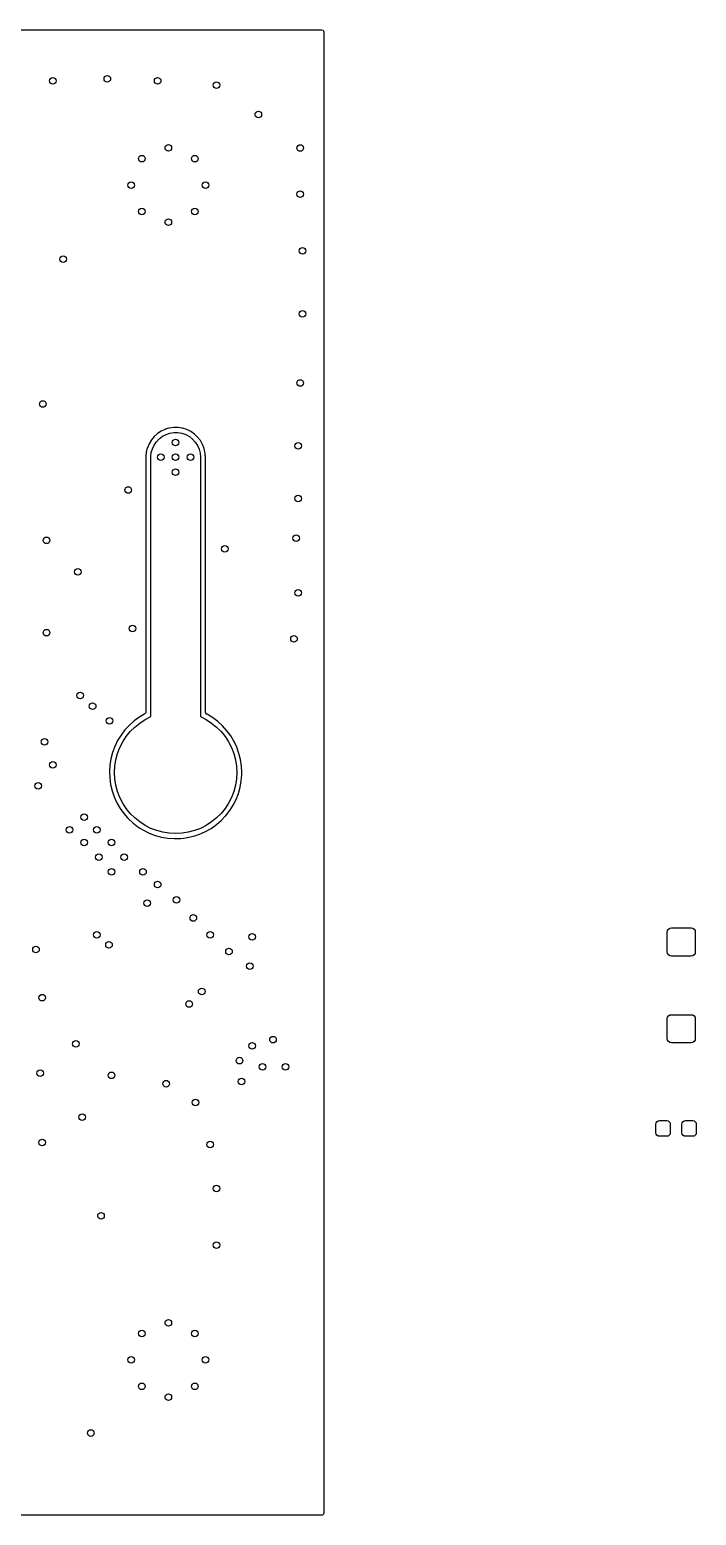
# Model space of a CAD drawing. Extents: x 4.14 to 8.56, y -5.31 to -1.77.
# Drawn here: x 6.975 to 8.564, y -5.314 to -1.773 of the extents above; entities that cross this region are included whole.
import ezdxf

# ---------------------------------------------------------------- set-up
doc = ezdxf.new("R2010")
doc.units = 0
doc.header["$MEASUREMENT"] = 0
doc.layers.add('BLACK', color=7, linetype='CONTINUOUS')

msp = doc.modelspace()

# ---------------------------------------------------------------- linework, layer by layer
at = {"layer": 'BLACK', "linetype": 'CONTINUOUS'}
for p, q in [((4.14018, -1.77301), (7.67085, -1.77301)), ((7.67085, -1.77301), (7.67353, -1.7738)), ((7.67353, -1.7738), (7.67536, -1.77591)), ((7.67536, -1.77591), (7.67581, -1.77797)), ((7.67581, -1.77797), (7.67581, -5.30864)), ((7.29777, -2.72549), (7.29573, -2.72644)), ((7.29794, -2.72542), (7.29777, -2.72549)), ((7.29777, -2.72549), (7.29777, -2.72549)), ((7.30665, -2.72288), (7.29794, -2.72542)), ((7.30788, -2.72252), (7.30665, -2.72288)), ((7.30806, -2.72247), (7.30788, -2.72252)), ((7.30788, -2.72252), (7.30788, -2.72252)), ((7.3185, -2.72105), (7.30806, -2.72247)), ((7.31868, -2.72105), (7.3185, -2.72105)), ((7.32376, -2.72112), (7.31868, -2.72105)), ((7.31868, -2.72105), (7.31868, -2.72105)), ((7.32903, -2.72119), (7.32376, -2.72112)), ((7.32921, -2.72122), (7.32903, -2.72119)), ((7.33371, -2.72195), (7.32921, -2.72122)), ((7.32921, -2.72122), (7.32921, -2.72122)), ((7.33943, -2.72288), (7.33371, -2.72195)), ((7.34946, -2.72609), (7.33943, -2.72288)), ((7.34963, -2.72617), (7.34946, -2.72609)), ((7.35875, -2.73067), (7.34963, -2.72617)), ((7.34963, -2.72617), (7.34963, -2.72617)), ((7.2595, -2.75973), (7.25542, -2.76944)), ((7.26496, -2.75072), (7.2595, -2.75973)), ((7.2717, -2.74262), (7.26496, -2.75072)), ((7.27149, -2.76283), (7.27694, -2.75484)), ((7.27956, -2.7356), (7.2717, -2.74262)), ((7.27694, -2.75484), (7.28363, -2.74784)), ((7.27971, -2.7355), (7.27956, -2.7356)), ((7.27972, -2.7355), (7.27971, -2.7355)), ((7.28822, -2.72993), (7.27972, -2.7355)), ((7.28363, -2.74784), (7.29137, -2.74203)), ((7.28837, -2.72983), (7.28822, -2.72993)), ((7.29573, -2.72644), (7.28837, -2.72983)), ((7.29137, -2.74203), (7.29995, -2.73756)), ((7.29995, -2.73756), (7.30915, -2.73455)), ((7.30915, -2.73455), (7.31872, -2.73309)), ((7.31872, -2.73309), (7.32839, -2.73321)), ((7.32839, -2.73321), (7.33792, -2.7349)), ((7.33792, -2.7349), (7.34704, -2.73813)), ((7.34704, -2.73813), (7.35552, -2.74281)), ((7.35552, -2.74281), (7.36311, -2.74881)), ((7.35891, -2.73075), (7.35875, -2.73067)), ((7.36757, -2.73676), (7.35891, -2.73075)), ((7.36311, -2.74881), (7.36962, -2.75597)), ((7.37524, -2.74398), (7.36757, -2.73676)), ((7.36962, -2.75597), (7.37488, -2.76409)), ((7.38177, -2.75225), (7.37524, -2.74398)), ((7.38699, -2.7614), (7.38177, -2.75225)), ((7.39081, -2.77122), (7.38699, -2.7614)), ((7.25283, -2.77966), (7.25195, -2.78841)), ((7.25195, -2.78841), (7.25195, -3.39945)), ((7.25288, -2.77948), (7.25283, -2.77966)), ((7.25538, -2.76962), (7.25288, -2.77948)), ((7.25542, -2.76944), (7.25538, -2.76962)), ((7.25538, -2.76962), (7.25538, -2.76962)), ((7.26378, -2.792), (7.2638, -2.79056)), ((7.26378, -3.41016), (7.26378, -2.792)), ((7.2638, -2.79056), (7.26483, -2.78093)), ((7.26483, -2.78093), (7.26741, -2.77161)), ((7.26741, -2.77161), (7.27149, -2.76283)), ((7.37488, -2.76409), (7.37874, -2.77297)), ((7.37874, -2.77297), (7.3811, -2.78235)), ((7.3811, -2.78235), (7.38189, -2.792)), ((7.38189, -2.792), (7.38189, -3.41016)), ((7.39085, -2.7714), (7.39081, -2.77122)), ((7.39272, -2.77966), (7.39085, -2.7714)), ((7.39314, -2.78149), (7.39272, -2.77966)), ((7.39315, -2.78168), (7.39314, -2.78149)), ((7.39365, -2.78841), (7.39315, -2.78168)), ((7.39315, -2.78168), (7.39315, -2.78168)), ((7.39372, -2.78933), (7.39365, -2.78841)), ((7.39372, -3.3995), (7.39372, -2.78933)), ((7.2125, -3.43064), (7.20204, -3.44195)), ((7.2126, -3.43056), (7.2125, -3.43064)), ((7.22394, -3.42049), (7.2126, -3.43056)), ((7.22403, -3.42041), (7.22394, -3.42049)), ((7.22394, -3.42049), (7.22394, -3.42049)), ((7.22412, -3.42034), (7.22403, -3.42041)), ((7.2349, -3.41251), (7.22412, -3.42034)), ((7.22412, -3.42034), (7.22412, -3.42034)), ((7.22536, -3.43505), (7.23721, -3.42546)), ((7.23649, -3.41136), (7.2349, -3.41251)), ((7.23659, -3.4113), (7.23649, -3.41136)), ((7.2495, -3.40373), (7.23659, -3.4113)), ((7.23659, -3.4113), (7.23659, -3.4113)), ((7.23721, -3.42546), (7.25, -3.41715)), ((7.25116, -3.40213), (7.2495, -3.40373)), ((7.25, -3.41715), (7.26359, -3.41023)), ((7.25195, -3.39945), (7.25116, -3.40213)), ((7.26359, -3.41023), (7.26378, -3.41016)), ((7.38189, -3.41016), (7.38208, -3.41023)), ((7.38208, -3.41023), (7.39567, -3.41715)), ((7.39446, -3.4021), (7.39372, -3.3995)), ((7.39654, -3.40397), (7.39446, -3.4021)), ((7.39567, -3.41715), (7.40846, -3.42546)), ((7.39784, -3.4046), (7.39654, -3.40397)), ((7.39794, -3.40466), (7.39784, -3.4046)), ((7.4089, -3.4113), (7.39794, -3.40466)), ((7.39794, -3.40466), (7.39794, -3.40466)), ((7.40846, -3.42546), (7.42031, -3.43505)), ((7.41101, -3.41258), (7.4089, -3.4113)), ((7.42335, -3.4218), (7.41101, -3.41258)), ((7.43473, -3.43219), (7.42335, -3.4218)), ((7.44504, -3.44364), (7.43473, -3.43219)), ((7.18465, -3.46734), (7.1779, -3.48119)), ((7.19272, -3.45422), (7.18465, -3.46734)), ((7.20204, -3.44195), (7.19272, -3.45422)), ((7.19668, -3.47047), (7.20499, -3.45768)), ((7.20499, -3.45768), (7.21458, -3.44584)), ((7.21458, -3.44584), (7.22536, -3.43505)), ((7.42031, -3.43505), (7.43109, -3.44584)), ((7.43109, -3.44584), (7.44068, -3.45768)), ((7.44068, -3.45768), (7.44899, -3.47047)), ((7.45418, -3.45604), (7.44504, -3.44364)), ((7.45424, -3.45615), (7.45418, -3.45604)), ((7.46091, -3.46734), (7.45424, -3.45615)), ((7.46207, -3.46928), (7.46091, -3.46734)), ((7.46863, -3.48322), (7.46207, -3.46928)), ((7.17253, -3.49563), (7.16859, -3.51052)), ((7.1779, -3.48119), (7.17253, -3.49563)), ((7.18035, -3.51302), (7.18429, -3.49829)), ((7.18429, -3.49829), (7.18976, -3.48406)), ((7.18976, -3.48406), (7.19668, -3.47047)), ((7.44899, -3.47047), (7.45591, -3.48406)), ((7.45591, -3.48406), (7.46137, -3.49829)), ((7.46137, -3.49829), (7.46532, -3.51302)), ((7.47379, -3.49773), (7.46863, -3.48322)), ((7.47752, -3.51268), (7.47379, -3.49773)), ((7.16612, -3.52585), (7.16517, -3.54097)), ((7.16613, -3.52573), (7.16612, -3.52585)), ((7.16612, -3.52585), (7.16612, -3.52585)), ((7.16859, -3.51052), (7.16613, -3.52573)), ((7.17717, -3.54331), (7.17796, -3.52808)), ((7.17796, -3.52808), (7.18035, -3.51302)), ((7.46532, -3.51302), (7.46771, -3.52808)), ((7.46771, -3.52808), (7.4685, -3.54331)), ((7.47977, -3.52792), (7.47752, -3.51268)), ((7.47978, -3.52804), (7.47977, -3.52792)), ((7.48048, -3.54248), (7.47978, -3.52804)), ((7.16517, -3.54097), (7.16516, -3.54111)), ((7.16516, -3.54111), (7.1657, -3.5565)), ((7.1657, -3.5565), (7.16774, -3.57177)), ((7.16774, -3.57177), (7.17125, -3.58677)), ((7.17796, -3.55853), (7.17717, -3.54331)), ((7.18035, -3.57359), (7.17796, -3.55853)), ((7.18429, -3.58832), (7.18035, -3.57359)), ((7.46532, -3.57359), (7.46137, -3.58832)), ((7.46771, -3.55853), (7.46532, -3.57359)), ((7.4685, -3.54331), (7.46771, -3.55853)), ((7.47661, -3.57824), (7.47928, -3.56307)), ((7.47928, -3.56307), (7.47979, -3.5565)), ((7.47979, -3.5565), (7.48046, -3.54779)), ((7.48046, -3.54771), (7.48052, -3.54331)), ((7.48046, -3.54779), (7.48046, -3.54771)), ((7.48046, -3.54779), (7.48046, -3.54779)), ((7.48052, -3.54331), (7.48048, -3.54248)), ((7.17125, -3.58677), (7.17129, -3.58689)), ((7.17129, -3.58689), (7.17129, -3.58689)), ((7.17129, -3.58689), (7.17618, -3.60124)), ((7.17618, -3.60124), (7.17618, -3.60124)), ((7.17618, -3.60124), (7.17622, -3.60136)), ((7.17622, -3.60136), (7.18258, -3.61539)), ((7.18976, -3.60256), (7.18429, -3.58832)), ((7.19668, -3.61614), (7.18976, -3.60256)), ((7.45591, -3.60256), (7.44899, -3.61614)), ((7.46137, -3.58832), (7.45591, -3.60256)), ((7.46384, -3.61349), (7.46689, -3.60745)), ((7.46689, -3.60745), (7.47246, -3.59308)), ((7.47246, -3.59308), (7.47661, -3.57824)), ((7.18258, -3.61539), (7.19029, -3.62873)), ((7.19029, -3.62873), (7.19036, -3.62883)), ((7.19036, -3.62883), (7.19036, -3.62883)), ((7.19036, -3.62883), (7.19904, -3.64095)), ((7.20499, -3.62893), (7.19668, -3.61614)), ((7.19904, -3.64095), (7.19925, -3.64126)), ((7.19925, -3.64126), (7.19933, -3.64135)), ((7.19933, -3.64135), (7.19933, -3.64135)), ((7.19933, -3.64135), (7.20835, -3.65164)), ((7.21458, -3.64078), (7.20499, -3.62893)), ((7.22536, -3.65156), (7.21458, -3.64078)), ((7.43109, -3.64078), (7.42031, -3.65156)), ((7.44068, -3.62893), (7.43109, -3.64078)), ((7.43166, -3.65741), (7.44212, -3.64643)), ((7.44899, -3.61614), (7.44068, -3.62893)), ((7.44212, -3.64643), (7.44221, -3.64634)), ((7.44221, -3.64634), (7.44611, -3.64135)), ((7.44611, -3.64135), (7.45161, -3.6343)), ((7.45161, -3.6343), (7.45162, -3.6343)), ((7.45162, -3.6343), (7.45169, -3.6342)), ((7.45169, -3.6342), (7.45176, -3.6341)), ((7.45176, -3.6341), (7.45988, -3.6213)), ((7.45176, -3.6341), (7.45176, -3.6341)), ((7.45988, -3.6213), (7.45995, -3.6212)), ((7.45988, -3.6213), (7.45988, -3.6213)), ((7.45995, -3.6212), (7.46046, -3.62018)), ((7.46046, -3.62018), (7.46384, -3.61349)), ((7.20835, -3.65164), (7.2094, -3.65285)), ((7.2094, -3.65285), (7.22063, -3.66339)), ((7.22063, -3.66339), (7.23284, -3.67279)), ((7.23721, -3.66116), (7.22536, -3.65156)), ((7.23284, -3.67279), (7.23294, -3.67286)), ((7.23294, -3.67286), (7.23294, -3.67286)), ((7.23294, -3.67286), (7.23763, -3.67579)), ((7.25, -3.66946), (7.23721, -3.66116)), ((7.23763, -3.67579), (7.2459, -3.68096)), ((7.2459, -3.68096), (7.2597, -3.68781)), ((7.26359, -3.67638), (7.25, -3.66946)), ((7.27782, -3.68185), (7.26359, -3.67638)), ((7.29255, -3.68579), (7.27782, -3.68185)), ((7.36785, -3.68185), (7.35312, -3.68579)), ((7.38208, -3.67638), (7.36785, -3.68185)), ((7.39567, -3.66946), (7.38208, -3.67638)), ((7.39404, -3.684), (7.40722, -3.67651)), ((7.40846, -3.66116), (7.39567, -3.66946)), ((7.40722, -3.67651), (7.40733, -3.67645)), ((7.40722, -3.67651), (7.40722, -3.67651)), ((7.40733, -3.67645), (7.41992, -3.66757)), ((7.42031, -3.65156), (7.40846, -3.66116)), ((7.41992, -3.66757), (7.43158, -3.6575)), ((7.43158, -3.6575), (7.43166, -3.65741)), ((7.43166, -3.65741), (7.43166, -3.65741)), ((7.2597, -3.68781), (7.27411, -3.69328)), ((7.27411, -3.69328), (7.28897, -3.69732)), ((7.28897, -3.69732), (7.28909, -3.69734)), ((7.28909, -3.69734), (7.28909, -3.69734)), ((7.28909, -3.69734), (7.30404, -3.69987)), ((7.30761, -3.68818), (7.29255, -3.68579)), ((7.30404, -3.69987), (7.30404, -3.69987)), ((7.30404, -3.69987), (7.30416, -3.69989)), ((7.30416, -3.69989), (7.30428, -3.6999)), ((7.30428, -3.6999), (7.30428, -3.6999)), ((7.30428, -3.6999), (7.31941, -3.70095)), ((7.32283, -3.68898), (7.30761, -3.68818)), ((7.31941, -3.70095), (7.31941, -3.70095)), ((7.31941, -3.70095), (7.31953, -3.70096)), ((7.31953, -3.70096), (7.32952, -3.70068)), ((7.33806, -3.68818), (7.32283, -3.68898)), ((7.32952, -3.70068), (7.33481, -3.70054)), ((7.33481, -3.70054), (7.33493, -3.70053)), ((7.33481, -3.70054), (7.33481, -3.70054)), ((7.33493, -3.70053), (7.33505, -3.70052)), ((7.33505, -3.70052), (7.34237, -3.69959)), ((7.33505, -3.70052), (7.33505, -3.70052)), ((7.35312, -3.68579), (7.33806, -3.68818)), ((7.34237, -3.69959), (7.35022, -3.6986)), ((7.35022, -3.6986), (7.35034, -3.69857)), ((7.35034, -3.69857), (7.36512, -3.69521)), ((7.35034, -3.69857), (7.35034, -3.69857)), ((7.36512, -3.69521), (7.36524, -3.69519)), ((7.36512, -3.69521), (7.36512, -3.69521)), ((7.36524, -3.69519), (7.37098, -3.69328)), ((7.37098, -3.69328), (7.37974, -3.69036)), ((7.37974, -3.69036), (7.37986, -3.69033)), ((7.37974, -3.69036), (7.37974, -3.69036)), ((7.37986, -3.69033), (7.38542, -3.68785)), ((7.38542, -3.68785), (7.39382, -3.68411)), ((7.39382, -3.68411), (7.39393, -3.68406)), ((7.39382, -3.68411), (7.39382, -3.68411)), ((7.39393, -3.68406), (7.39404, -3.684)), ((8.49473, -3.92362), (8.49548, -3.91986)), ((8.49473, -3.97087), (8.49473, -3.92362)), ((8.49548, -3.91986), (8.49761, -3.91666)), ((8.49761, -3.91666), (8.50081, -3.91453)), ((8.50081, -3.91453), (8.50457, -3.91378)), ((8.50457, -3.91378), (8.55182, -3.91378)), ((8.55182, -3.91378), (8.55559, -3.91453)), ((8.55559, -3.91453), (8.55878, -3.91666)), ((8.55878, -3.91666), (8.56091, -3.91986)), ((8.56091, -3.91986), (8.56166, -3.92362)), ((8.56166, -3.92362), (8.56166, -3.97087)), ((8.49548, -3.97463), (8.49473, -3.97087)), ((8.49761, -3.97783), (8.49548, -3.97463)), ((8.50081, -3.97996), (8.49761, -3.97783)), ((8.50457, -3.98071), (8.50081, -3.97996)), ((8.55182, -3.98071), (8.50457, -3.98071)), ((8.55559, -3.97996), (8.55182, -3.98071)), ((8.55878, -3.97783), (8.55559, -3.97996)), ((8.56091, -3.97463), (8.55878, -3.97783)), ((8.56166, -3.97087), (8.56091, -3.97463)), ((8.49473, -4.13031), (8.49548, -4.12655)), ((8.49473, -4.17756), (8.49473, -4.13031)), ((8.49548, -4.12655), (8.49761, -4.12336)), ((8.49761, -4.12336), (8.50081, -4.12122)), ((8.50081, -4.12122), (8.50457, -4.12047)), ((8.50457, -4.12047), (8.55182, -4.12047)), ((8.55182, -4.12047), (8.55559, -4.12122)), ((8.55559, -4.12122), (8.55878, -4.12336)), ((8.55878, -4.12336), (8.56091, -4.12655)), ((8.56091, -4.12655), (8.56166, -4.13031)), ((8.56166, -4.13031), (8.56166, -4.17756)), ((8.49548, -4.18133), (8.49473, -4.17756)), ((8.56166, -4.17756), (8.56091, -4.18133)), ((8.49761, -4.18452), (8.49548, -4.18133)), ((8.50081, -4.18665), (8.49761, -4.18452)), ((8.50457, -4.1874), (8.50081, -4.18665)), ((8.55182, -4.1874), (8.50457, -4.1874)), ((8.55559, -4.18665), (8.55182, -4.1874)), ((8.55878, -4.18452), (8.55559, -4.18665)), ((8.56091, -4.18133), (8.55878, -4.18452)), ((8.46752, -4.38164), (8.46818, -4.37835)), ((8.46752, -4.40182), (8.46752, -4.38164)), ((8.46818, -4.37835), (8.47004, -4.37555)), ((8.47004, -4.37555), (8.47284, -4.37369)), ((8.47284, -4.37369), (8.47613, -4.37303)), ((8.47613, -4.37303), (8.49336, -4.37303)), ((8.49336, -4.37303), (8.49665, -4.37369)), ((8.49665, -4.37369), (8.49945, -4.37555)), ((8.49945, -4.37555), (8.50131, -4.37835)), ((8.50131, -4.37835), (8.50197, -4.38164)), ((8.50197, -4.38164), (8.50197, -4.40182)), ((8.52953, -4.38164), (8.53018, -4.37835)), ((8.52953, -4.40182), (8.52953, -4.38164)), ((8.53018, -4.37835), (8.53205, -4.37555)), ((8.53205, -4.37555), (8.53484, -4.37369)), ((8.53484, -4.37369), (8.53814, -4.37303)), ((8.53814, -4.37303), (8.55536, -4.37303)), ((8.55536, -4.37303), (8.55866, -4.37369)), ((8.55866, -4.37369), (8.56145, -4.37555)), ((8.56145, -4.37555), (8.56332, -4.37835)), ((8.56332, -4.37835), (8.56398, -4.38164)), ((8.56398, -4.38164), (8.56398, -4.40182)), ((8.46818, -4.40512), (8.46752, -4.40182)), ((8.47004, -4.40791), (8.46818, -4.40512)), ((8.47284, -4.40978), (8.47004, -4.40791)), ((8.47613, -4.41043), (8.47284, -4.40978)), ((8.49336, -4.41043), (8.47613, -4.41043)), ((8.49665, -4.40978), (8.49336, -4.41043)), ((8.49945, -4.40791), (8.49665, -4.40978)), ((8.50131, -4.40512), (8.49945, -4.40791)), ((8.50197, -4.40182), (8.50131, -4.40512)), ((8.53018, -4.40512), (8.52953, -4.40182)), ((8.53205, -4.40791), (8.53018, -4.40512)), ((8.53484, -4.40978), (8.53205, -4.40791)), ((8.53814, -4.41043), (8.53484, -4.40978)), ((8.55536, -4.41043), (8.53814, -4.41043)), ((8.55866, -4.40978), (8.55536, -4.41043)), ((8.56145, -4.40791), (8.55866, -4.40978)), ((8.56332, -4.40512), (8.56145, -4.40791)), ((8.56398, -4.40182), (8.56332, -4.40512)), ((7.67581, -5.30864), (7.67502, -5.31132)), ((7.67085, -5.3136), (4.14018, -5.3136)), ((7.67291, -5.31315), (7.67085, -5.3136)), ((7.67502, -5.31132), (7.67291, -5.31315))]:
    msp.add_line(p, q, dxfattribs=at)
at = {"layer": 'BLACK'}
for centre in [(7.03, -1.895), (7.16, -1.89), (7.28, -1.895), (7.42, -1.905), (7.52, -1.975), (7.30551, -2.05472), (7.62, -2.055), (7.24252, -2.08031), (7.3685, -2.08031), (7.21693, -2.14331), (7.39409, -2.14331), (7.62, -2.165), (7.24252, -2.2063), (7.30551, -2.23189), (7.3685, -2.2063), (7.625, -2.3), (7.055, -2.32), (7.625, -2.45), (7.62, -2.615), (7.006, -2.665), (7.32283, -2.75657), (7.615, -2.765), (7.2874, -2.792), (7.32283, -2.792), (7.35827, -2.792), (7.32283, -2.82743), (7.21, -2.87), (7.615, -2.89), (7.015, -2.99), (7.44, -3.01), (7.61, -2.985), (7.09, -3.065), (7.615, -3.115), (7.015, -3.21), (7.22, -3.2), (7.605, -3.225), (7.095, -3.36), (7.125, -3.385), (7.165, -3.42), (7.01, -3.47), (7.03, -3.525), (6.995, -3.575), (7.105, -3.65), (7.07, -3.68), (7.135, -3.68), (7.105, -3.71), (7.17, -3.71), (7.14, -3.745), (7.2, -3.745), (7.17, -3.78), (7.245, -3.78), (7.28, -3.81), (7.255, -3.855), (7.325, -3.847), (7.365, -3.89), (7.135, -3.93), (7.405, -3.93), (7.505, -3.935), (6.99, -3.965), (7.164, -3.954), (7.45, -3.97), (7.5, -4.005), (7.385, -4.065), (7.005, -4.08), (7.355, -4.095), (7.555, -4.18), (7.085, -4.19), (7.505, -4.195), (7.475, -4.23), (7.53, -4.245), (7.585, -4.245), (7, -4.26), (7.17, -4.265), (7.3, -4.285), (7.48, -4.28), (7.37, -4.33), (7.1, -4.365), (7.005, -4.425), (7.405, -4.43), (7.42, -4.535), (7.145, -4.6), (7.42, -4.67), (7.30551, -4.85472), (7.24252, -4.88031), (7.3685, -4.88031), (7.21693, -4.94331), (7.39409, -4.94331), (7.24252, -5.0063), (7.30551, -5.03189), (7.3685, -5.0063), (7.12061, -5.11756)]:
    msp.add_circle(centre, 0.00787, dxfattribs=at)

doc.saveas('drawing.dxf')
